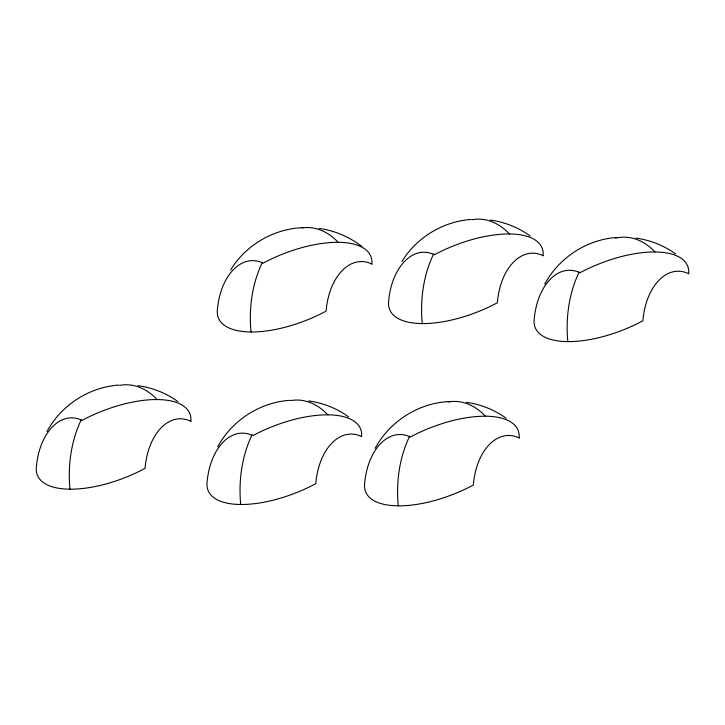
<?xml version="1.0" encoding="UTF-8"?>
<svg xmlns="http://www.w3.org/2000/svg" width="725" height="725" viewBox="0 0 725 725"><rect width="100%" height="100%" fill="white"/><g stroke="black" fill="none" stroke-linecap="round" stroke-linejoin="round"><path stroke-width="1.09" d="M46.907 431.647C61.063 405.329 88.994 387.077 118.846 385.066M217.636 446.935C231.792 420.618 259.722 402.366 289.574 400.345M375.188 448.295C389.896 420.872 419.621 402.312 450.769 401.505M544.747 284.064C558.903 257.747 586.833 239.495 616.685 237.483M230.65 269.945C245.857 244.842 274.204 228.448 303.53 227.632M401.895 261.571C416.476 237.537 443.093 221.406 471.123 219.458M635.988 238.072C650.216 240.102 664 245.521 675.655 253.958M490.426 220.047C504.654 222.067 518.438 227.487 530.093 235.933M319.181 228.429C334.687 230.586 349.559 236.93 361.911 246.545M466.42 402.312C480.657 404.333 494.441 409.752 506.086 418.198M308.868 400.943C323.105 402.964 336.889 408.383 348.535 416.83M138.149 385.655C152.377 387.676 166.161 393.095 177.815 401.541M301.953 227.922A89.692 56.432 -89.5 0 1 338.203 242.322M251.022 331.968A89.692 56.432 -89.5 0 1 262.441 262.287M119.833 385.328A89.692 56.432 -89.5 0 1 157.171 399.557M69.99 489.194A89.692 56.432 -89.5 0 1 81.408 419.512M472.111 219.72A89.692 56.432 -89.5 0 1 509.448 233.948M422.267 323.586A89.692 56.432 -89.5 0 1 433.686 253.904M290.562 400.617A89.692 56.432 -89.5 0 1 327.89 414.845M240.718 504.482A89.692 56.432 -89.5 0 1 252.137 434.801M615.507 238.208A89.692 56.432 -89.5 0 1 655.01 251.974M567.829 341.62A89.692 56.432 -89.5 0 1 579.248 271.938M448.104 401.985A89.692 56.432 -89.5 0 1 485.442 416.204M398.261 505.851A89.692 56.432 -89.5 0 1 409.688 436.169M371.88 264.081A82.206 35.126 -22 0 0 263.13 263.139A56.124 35.307 -89.5 0 0 217.346 310.209A82.206 35.126 -22 0 0 326.096 311.152A56.124 35.307 -89.5 0 1 371.88 264.081M190.847 421.316A82.206 35.126 -22 0 0 82.097 420.373A56.124 35.307 -89.5 0 0 36.322 467.444A82.206 35.126 -22 0 0 145.063 468.377A56.124 35.307 -89.5 0 1 190.847 421.307M543.125 255.708A82.206 35.126 -22 0 0 434.375 254.765A56.124 35.307 -89.5 0 0 388.591 301.836A82.206 35.126 -22 0 0 497.341 302.769A56.124 35.307 -89.5 0 1 543.125 255.698M361.567 436.595A82.206 35.126 -22 0 0 252.817 435.653A56.124 35.307 -89.5 0 0 207.042 482.723A82.206 35.126 -22 0 0 315.792 483.666A56.124 35.307 -89.5 0 1 361.567 436.595M688.687 273.733A82.206 35.126 -22 0 0 579.937 272.79A56.124 35.307 -89.5 0 0 534.153 319.861A82.206 35.126 -22 0 0 642.903 320.803A56.124 35.307 -89.5 0 1 688.687 273.733M519.118 437.963A82.206 35.126 -22 0 0 410.368 437.021A56.124 35.307 -89.5 0 0 364.593 484.092A82.206 35.126 -22 0 0 473.343 485.034A56.124 35.307 -89.5 0 1 519.118 437.963"/></g></svg>
